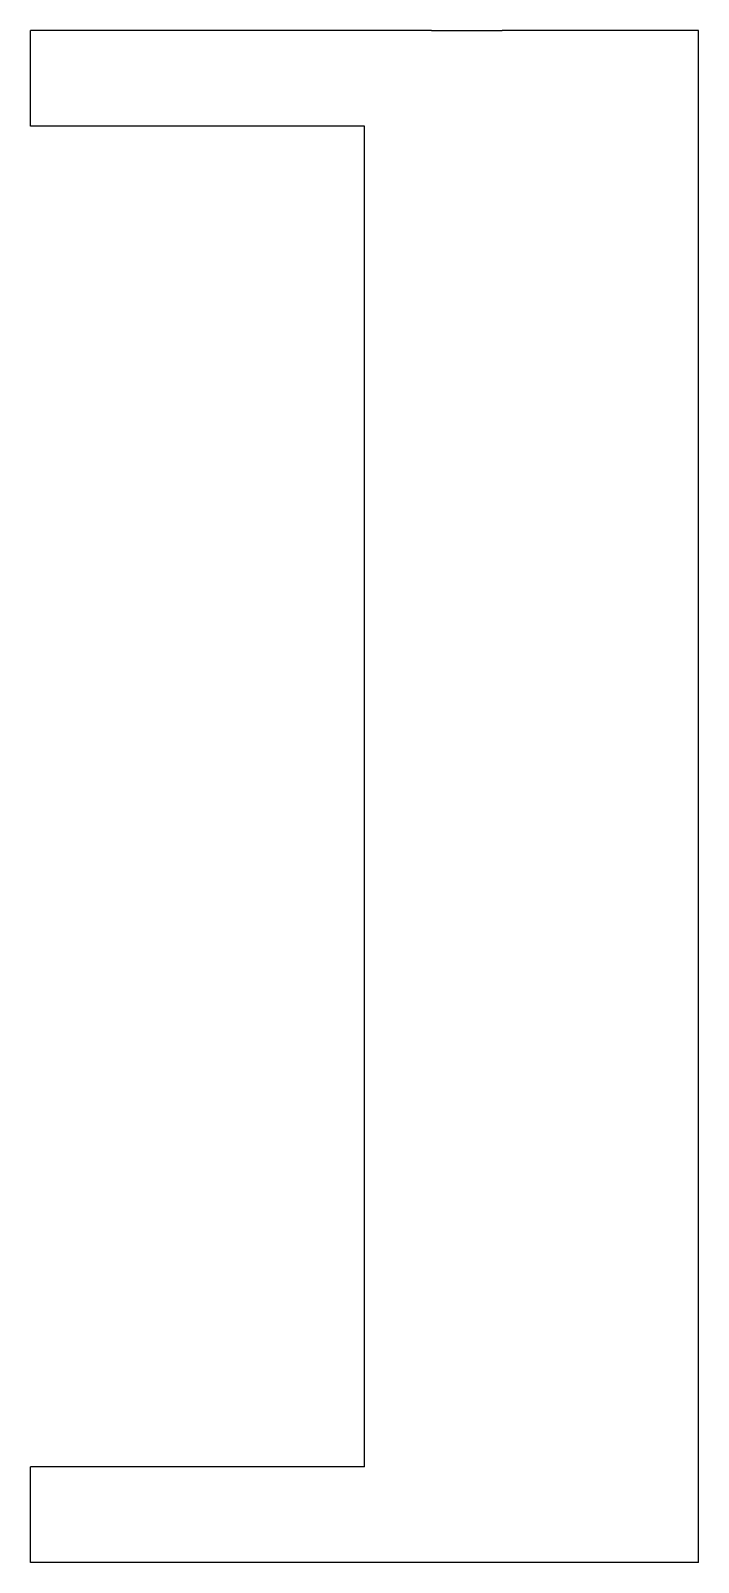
# Model space of a CAD drawing. Header units: metres. Extents: x 0 to 28, y -64.2 to 0.
import ezdxf

# ---------------------------------------------------------------- set-up
doc = ezdxf.new("R2010")
doc.units = ezdxf.units.M

msp = doc.modelspace()

# ---------------------------------------------------------------- linework, layer by layer
for points in [[(0, -4), (0, -3.92), (0, -3.84), (0, -3.76), (0, -3.68), (0, -3.6), (0, -3.52), (0, -3.44), (0, -3.36), (0, -3.28), (0, -3.2), (0, -3.12), (0, -3.04), (0, -2.96), (0, -2.88), (0, -2.8), (0, -2.72), (0, -2.64), (0, -2.56), (0, -2.48), (0, -2.4), (0, -2.32), (0, -2.24), (0, -2.16), (0, -2.08), (0, -2), (0, -1.92), (0, -1.84), (0, -1.76), (0, -1.68), (0, -1.6), (0, -1.52), (0, -1.44), (0, -1.36), (0, -1.28), (0, -1.2), (0, -1.12), (0, -1.04), (0, -0.96), (0, -0.88), (0, -0.8), (0, -0.72), (0, -0.64), (0, -0.56), (0, -0.48), (0, -0.4), (0, -0.32), (0, -0.24), (0, -0.16), (0, -0.08), (0, 0)], [(5, 0), (4.843, 0), (4.686, 0), (4.53, 0), (4.374, 0), (4.219, 0), (4.064, 0), (3.91, 0), (3.758, 0), (3.607, 0), (3.456, 0), (3.307, 0), (3.162, 0), (3.017, 0), (2.872, 0), (2.732, 0), (2.595, 0), (2.458, 0), (2.322, 0), (2.194, 0), (2.065, 0), (1.937, 0), (1.816, 0), (1.699, 0), (1.582, 0), (1.464, 0), (1.36, 0), (1.255, 0), (1.151, 0), (1.052, 0), (0.961, 0), (0.87, 0), (0.779, 0), (0.701, 0), (0.625, 0), (0.549, 0), (0.478, 0), (0.418, 0), (0.358, 0), (0.298, 0), (0.25, 0), (0.206, 0), (0.163, 0), (0.122, 0), (0.095, 0), (0.069, 0), (0.043, 0), (0.026, 0), (0.018, 0), (0.009, 0), (0, 0)], [(16.804, 0), (16.568, 0), (16.332, 0), (16.096, 0), (15.86, 0), (15.623, 0), (15.387, 0), (15.151, 0), (14.915, 0), (14.679, 0), (14.443, 0), (14.207, 0), (13.971, 0), (13.735, 0), (13.499, 0), (13.263, 0), (13.027, 0), (12.791, 0), (12.554, 0), (12.318, 0), (12.082, 0), (11.846, 0), (11.61, 0), (11.374, 0), (11.138, 0), (10.902, 0), (10.666, 0), (10.43, 0), (10.194, 0), (9.958, 0), (9.722, 0), (9.485, 0), (9.249, 0), (9.013, 0), (8.777, 0), (8.541, 0), (8.305, 0), (8.069, 0), (7.833, 0), (7.597, 0), (7.361, 0), (7.125, 0), (6.889, 0), (6.653, 0), (6.416, 0), (6.18, 0), (5.944, 0), (5.708, 0), (5.472, 0), (5.236, 0), (5, 0)], [(16.804, 0), (16.865, 0), (16.926, 0), (16.986, 0), (17.047, 0), (17.108, 0), (17.169, 0), (17.23, 0), (17.29, 0), (17.351, 0), (17.412, 0), (17.472, 0), (17.533, 0), (17.593, 0), (17.654, 0), (17.714, 0), (17.775, 0), (17.835, 0), (17.896, 0), (17.956, 0), (18.016, 0), (18.076, 0), (18.136, 0), (18.196, 0), (18.256, 0), (18.316, 0), (18.375, 0), (18.435, 0), (18.494, 0), (18.554, 0), (18.613, 0), (18.672, 0), (18.732, 0), (18.79, 0), (18.849, 0), (18.908, 0), (18.967, 0), (19.025, 0), (19.084, 0), (19.142, 0), (19.2, 0), (19.258, 0), (19.316, 0), (19.374, 0), (19.431, 0), (19.488, 0), (19.546, 0), (19.603, 0), (19.659, 0), (19.716, 0), (19.773, 0)], [(28, 0), (27.984, 0), (27.967, 0), (27.951, 0), (27.921, 0), (27.872, 0), (27.824, 0), (27.775, 0), (27.7, 0), (27.62, 0), (27.54, 0), (27.452, 0), (27.342, 0), (27.233, 0), (27.123, 0), (26.994, 0), (26.856, 0), (26.719, 0), (26.578, 0), (26.416, 0), (26.254, 0), (26.091, 0), (25.917, 0), (25.733, 0), (25.549, 0), (25.364, 0), (25.162, 0), (24.96, 0), (24.757, 0), (24.549, 0), (24.332, 0), (24.115, 0), (23.899, 0), (23.673, 0), (23.446, 0), (23.22, 0), (22.991, 0), (22.759, 0), (22.526, 0), (22.293, 0), (22.06, 0), (21.826, 0), (21.592, 0), (21.359, 0), (21.128, 0), (20.898, 0), (20.667, 0), (20.441, 0), (20.219, 0), (19.996, 0), (19.773, 0)], [(28, -64.2), (28, -62.916), (28, -61.632), (28, -60.348), (28, -59.064), (28, -57.78), (28, -56.496), (28, -55.212), (28, -53.928), (28, -52.644), (28, -51.36), (28, -50.076), (28, -48.792), (28, -47.508), (28, -46.224), (28, -44.94), (28, -43.656), (28, -42.372), (28, -41.088), (28, -39.804), (28, -38.52), (28, -37.236), (28, -35.952), (28, -34.668), (28, -33.384), (28, -32.1), (28, -30.816), (28, -29.532), (28, -28.248), (28, -26.964), (28, -25.68), (28, -24.396), (28, -23.112), (28, -21.828), (28, -20.544), (28, -19.26), (28, -17.976), (28, -16.692), (28, -15.408), (28, -14.124), (28, -12.84), (28, -11.556), (28, -10.272), (28, -8.988), (28, -7.704), (28, -6.42), (28, -5.136), (28, -3.852), (28, -2.568), (28, -1.284), (28, 0)], [(5, -4), (4.843, -4), (4.686, -4), (4.53, -4), (4.374, -4), (4.219, -4), (4.064, -4), (3.91, -4), (3.758, -4), (3.607, -4), (3.456, -4), (3.307, -4), (3.162, -4), (3.017, -4), (2.872, -4), (2.732, -4), (2.595, -4), (2.458, -4), (2.322, -4), (2.194, -4), (2.065, -4), (1.937, -4), (1.816, -4), (1.699, -4), (1.582, -4), (1.464, -4), (1.36, -4), (1.255, -4), (1.151, -4), (1.052, -4), (0.961, -4), (0.87, -4), (0.779, -4), (0.701, -4), (0.625, -4), (0.549, -4), (0.478, -4), (0.418, -4), (0.358, -4), (0.298, -4), (0.25, -4), (0.206, -4), (0.163, -4), (0.122, -4), (0.095, -4), (0.069, -4), (0.043, -4), (0.026, -4), (0.018, -4), (0.009, -4), (0, -4)], [(14, -4), (13.82, -4), (13.64, -4), (13.46, -4), (13.28, -4), (13.1, -4), (12.92, -4), (12.74, -4), (12.56, -4), (12.38, -4), (12.2, -4), (12.02, -4), (11.84, -4), (11.66, -4), (11.48, -4), (11.3, -4), (11.12, -4), (10.94, -4), (10.76, -4), (10.58, -4), (10.4, -4), (10.22, -4), (10.04, -4), (9.86, -4), (9.68, -4), (9.5, -4), (9.32, -4), (9.14, -4), (8.96, -4), (8.78, -4), (8.6, -4), (8.42, -4), (8.24, -4), (8.06, -4), (7.88, -4), (7.7, -4), (7.52, -4), (7.34, -4), (7.16, -4), (6.98, -4), (6.8, -4), (6.62, -4), (6.44, -4), (6.26, -4), (6.08, -4), (5.9, -4), (5.72, -4), (5.54, -4), (5.36, -4), (5.18, -4), (5, -4)], [(14, -60.2), (14, -59.076), (14, -57.952), (14, -56.828), (14, -55.704), (14, -54.58), (14, -53.456), (14, -52.332), (14, -51.208), (14, -50.084), (14, -48.96), (14, -47.836), (14, -46.712), (14, -45.588), (14, -44.464), (14, -43.34), (14, -42.216), (14, -41.092), (14, -39.968), (14, -38.844), (14, -37.72), (14, -36.596), (14, -35.472), (14, -34.348), (14, -33.224), (14, -32.1), (14, -30.976), (14, -29.852), (14, -28.728), (14, -27.604), (14, -26.48), (14, -25.356), (14, -24.232), (14, -23.108), (14, -21.984), (14, -20.86), (14, -19.736), (14, -18.612), (14, -17.488), (14, -16.364), (14, -15.24), (14, -14.116), (14, -12.992), (14, -11.868), (14, -10.744), (14, -9.62), (14, -8.496), (14, -7.372), (14, -6.248), (14, -5.124), (14, -4)], [(0, -64.2), (0, -64.12), (0, -64.04), (0, -63.96), (0, -63.88), (0, -63.8), (0, -63.72), (0, -63.64), (0, -63.56), (0, -63.48), (0, -63.4), (0, -63.32), (0, -63.24), (0, -63.16), (0, -63.08), (0, -63), (0, -62.92), (0, -62.84), (0, -62.76), (0, -62.68), (0, -62.6), (0, -62.52), (0, -62.44), (0, -62.36), (0, -62.28), (0, -62.2), (0, -62.12), (0, -62.04), (0, -61.96), (0, -61.88), (0, -61.8), (0, -61.72), (0, -61.64), (0, -61.56), (0, -61.48), (0, -61.4), (0, -61.32), (0, -61.24), (0, -61.16), (0, -61.08), (0, -61), (0, -60.92), (0, -60.84), (0, -60.76), (0, -60.68), (0, -60.6), (0, -60.52), (0, -60.44), (0, -60.36), (0, -60.28), (0, -60.2)], [(5, -60.2), (4.843, -60.2), (4.686, -60.2), (4.53, -60.2), (4.374, -60.2), (4.219, -60.2), (4.064, -60.2), (3.91, -60.2), (3.758, -60.2), (3.607, -60.2), (3.456, -60.2), (3.307, -60.2), (3.162, -60.2), (3.017, -60.2), (2.872, -60.2), (2.732, -60.2), (2.595, -60.2), (2.458, -60.2), (2.322, -60.2), (2.194, -60.2), (2.065, -60.2), (1.937, -60.2), (1.816, -60.2), (1.699, -60.2), (1.582, -60.2), (1.464, -60.2), (1.36, -60.2), (1.255, -60.2), (1.151, -60.2), (1.052, -60.2), (0.961, -60.2), (0.87, -60.2), (0.779, -60.2), (0.701, -60.2), (0.625, -60.2), (0.549, -60.2), (0.478, -60.2), (0.418, -60.2), (0.358, -60.2), (0.298, -60.2), (0.25, -60.2), (0.206, -60.2), (0.163, -60.2), (0.122, -60.2), (0.095, -60.2), (0.069, -60.2), (0.043, -60.2), (0.026, -60.2), (0.018, -60.2), (0.009, -60.2), (0, -60.2)], [(14, -60.2), (13.82, -60.2), (13.64, -60.2), (13.46, -60.2), (13.28, -60.2), (13.1, -60.2), (12.92, -60.2), (12.74, -60.2), (12.56, -60.2), (12.38, -60.2), (12.2, -60.2), (12.02, -60.2), (11.84, -60.2), (11.66, -60.2), (11.48, -60.2), (11.3, -60.2), (11.12, -60.2), (10.94, -60.2), (10.76, -60.2), (10.58, -60.2), (10.4, -60.2), (10.22, -60.2), (10.04, -60.2), (9.86, -60.2), (9.68, -60.2), (9.5, -60.2), (9.32, -60.2), (9.14, -60.2), (8.96, -60.2), (8.78, -60.2), (8.6, -60.2), (8.42, -60.2), (8.24, -60.2), (8.06, -60.2), (7.88, -60.2), (7.7, -60.2), (7.52, -60.2), (7.34, -60.2), (7.16, -60.2), (6.98, -60.2), (6.8, -60.2), (6.62, -60.2), (6.44, -60.2), (6.26, -60.2), (6.08, -60.2), (5.9, -60.2), (5.72, -60.2), (5.54, -60.2), (5.36, -60.2), (5.18, -60.2), (5, -60.2)], [(5, -64.2), (4.843, -64.2), (4.686, -64.2), (4.53, -64.2), (4.374, -64.2), (4.219, -64.2), (4.064, -64.2), (3.91, -64.2), (3.758, -64.2), (3.607, -64.2), (3.456, -64.2), (3.307, -64.2), (3.162, -64.2), (3.017, -64.2), (2.872, -64.2), (2.732, -64.2), (2.595, -64.2), (2.458, -64.2), (2.322, -64.2), (2.194, -64.2), (2.065, -64.2), (1.937, -64.2), (1.816, -64.2), (1.699, -64.2), (1.582, -64.2), (1.464, -64.2), (1.36, -64.2), (1.255, -64.2), (1.151, -64.2), (1.052, -64.2), (0.961, -64.2), (0.87, -64.2), (0.779, -64.2), (0.701, -64.2), (0.625, -64.2), (0.549, -64.2), (0.478, -64.2), (0.418, -64.2), (0.358, -64.2), (0.298, -64.2), (0.25, -64.2), (0.206, -64.2), (0.163, -64.2), (0.122, -64.2), (0.095, -64.2), (0.069, -64.2), (0.043, -64.2), (0.026, -64.2), (0.018, -64.2), (0.009, -64.2), (0, -64.2)], [(16.804, -64.2), (16.568, -64.2), (16.332, -64.2), (16.096, -64.2), (15.86, -64.2), (15.623, -64.2), (15.387, -64.2), (15.151, -64.2), (14.915, -64.2), (14.679, -64.2), (14.443, -64.2), (14.207, -64.2), (13.971, -64.2), (13.735, -64.2), (13.499, -64.2), (13.263, -64.2), (13.027, -64.2), (12.791, -64.2), (12.554, -64.2), (12.318, -64.2), (12.082, -64.2), (11.846, -64.2), (11.61, -64.2), (11.374, -64.2), (11.138, -64.2), (10.902, -64.2), (10.666, -64.2), (10.43, -64.2), (10.194, -64.2), (9.958, -64.2), (9.722, -64.2), (9.485, -64.2), (9.249, -64.2), (9.013, -64.2), (8.777, -64.2), (8.541, -64.2), (8.305, -64.2), (8.069, -64.2), (7.833, -64.2), (7.597, -64.2), (7.361, -64.2), (7.125, -64.2), (6.889, -64.2), (6.653, -64.2), (6.416, -64.2), (6.18, -64.2), (5.944, -64.2), (5.708, -64.2), (5.472, -64.2), (5.236, -64.2), (5, -64.2)], [(19.773, -64.2), (19.716, -64.2), (19.659, -64.2), (19.603, -64.2), (19.546, -64.2), (19.488, -64.2), (19.431, -64.2), (19.374, -64.2), (19.316, -64.2), (19.258, -64.2), (19.2, -64.2), (19.142, -64.2), (19.084, -64.2), (19.025, -64.2), (18.967, -64.2), (18.908, -64.2), (18.849, -64.2), (18.79, -64.2), (18.732, -64.2), (18.672, -64.2), (18.613, -64.2), (18.554, -64.2), (18.494, -64.2), (18.435, -64.2), (18.375, -64.2), (18.316, -64.2), (18.256, -64.2), (18.196, -64.2), (18.136, -64.2), (18.076, -64.2), (18.016, -64.2), (17.956, -64.2), (17.896, -64.2), (17.835, -64.2), (17.775, -64.2), (17.714, -64.2), (17.654, -64.2), (17.593, -64.2), (17.533, -64.2), (17.472, -64.2), (17.412, -64.2), (17.351, -64.2), (17.29, -64.2), (17.23, -64.2), (17.169, -64.2), (17.108, -64.2), (17.047, -64.2), (16.986, -64.2), (16.926, -64.2), (16.865, -64.2), (16.804, -64.2)], [(28, -64.2), (27.984, -64.2), (27.967, -64.2), (27.951, -64.2), (27.921, -64.2), (27.872, -64.2), (27.824, -64.2), (27.775, -64.2), (27.7, -64.2), (27.62, -64.2), (27.54, -64.2), (27.452, -64.2), (27.342, -64.2), (27.233, -64.2), (27.123, -64.2), (26.994, -64.2), (26.856, -64.2), (26.719, -64.2), (26.578, -64.2), (26.416, -64.2), (26.254, -64.2), (26.091, -64.2), (25.917, -64.2), (25.733, -64.2), (25.549, -64.2), (25.364, -64.2), (25.162, -64.2), (24.96, -64.2), (24.757, -64.2), (24.549, -64.2), (24.332, -64.2), (24.115, -64.2), (23.899, -64.2), (23.673, -64.2), (23.446, -64.2), (23.22, -64.2), (22.991, -64.2), (22.759, -64.2), (22.526, -64.2), (22.293, -64.2), (22.06, -64.2), (21.826, -64.2), (21.592, -64.2), (21.359, -64.2), (21.128, -64.2), (20.898, -64.2), (20.667, -64.2), (20.441, -64.2), (20.219, -64.2), (19.996, -64.2), (19.773, -64.2)]]:
    msp.add_lwpolyline(points)

doc.saveas('drawing.dxf')
